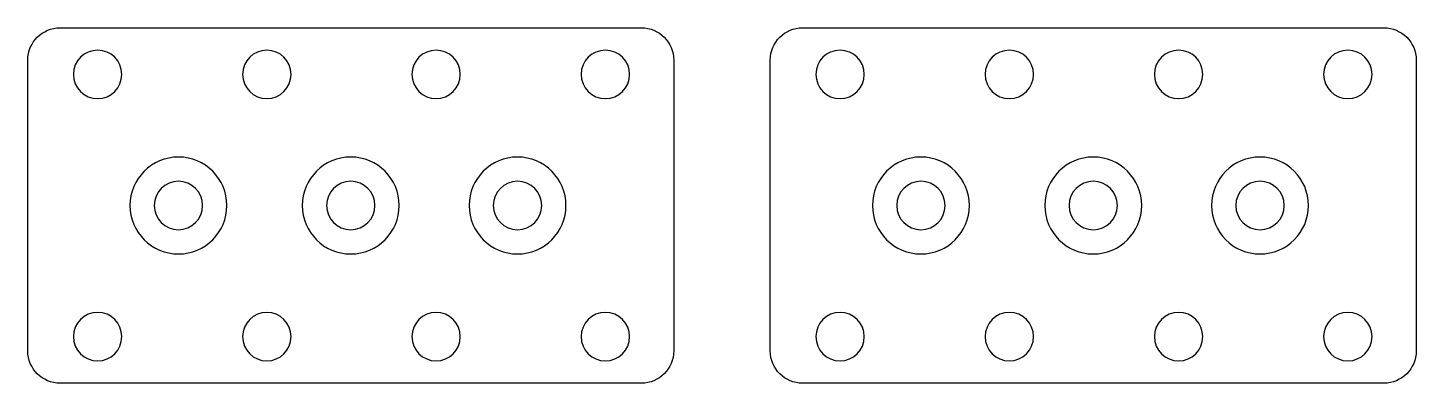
# Model space of a CAD drawing. Extents: x 0 to 86, y 0 to 22.
import ezdxf

# ---------------------------------------------------------------- set-up
doc = ezdxf.new("R2010")
doc.units = 0
doc.layers.add('LAYER_1', color=7, linetype='CONTINUOUS')

# ---------------------------------------------------------------- blocks, each defined once
blk = doc.blocks.new('BLOCK_3')
at = {"layer": 'LAYER_1', "color": 7}
for points in [[(5.823, 2.885), (5.823, 2.057), (5.152, 1.385), (4.324, 1.385), (3.495, 1.385), (2.823, 2.057), (2.823, 2.885), (2.823, 3.714), (3.495, 4.385), (4.324, 4.385), (5.152, 4.385), (5.823, 3.714), (5.823, 2.885)], [(16.305, 2.885), (16.305, 2.057), (15.633, 1.385), (14.805, 1.385), (13.976, 1.385), (13.305, 2.057), (13.305, 2.885), (13.305, 3.714), (13.976, 4.385), (14.805, 4.385), (15.633, 4.385), (16.305, 3.714), (16.305, 2.885)], [(26.786, 2.885), (26.786, 2.057), (26.115, 1.385), (25.286, 1.385), (24.458, 1.385), (23.786, 2.057), (23.786, 2.885), (23.786, 3.714), (24.458, 4.385), (25.286, 4.385), (26.115, 4.385), (26.786, 3.714), (26.786, 2.885)], [(37.268, 2.885), (37.268, 2.057), (36.596, 1.385), (35.768, 1.385), (34.939, 1.385), (34.268, 2.057), (34.268, 2.885), (34.268, 3.714), (34.939, 4.385), (35.768, 4.385), (36.596, 4.385), (37.268, 3.714), (37.268, 2.885)]]:
    blk.add_open_spline(points, degree=3, knots=[0, 0, 0, 0, 1, 1, 1, 2, 2, 2, 3, 3, 3, 4, 4, 4, 4], dxfattribs=at)
blk = doc.blocks.new('BLOCK_2')
at = {"layer": 'LAYER_1', "color": 7}
for points, knots in [([(0, 2), (0, 0.9), (0.9, 0), (2, 0), (2, 0), (38.001, 0), (38.001, 0), (39.101, 0), (40.001, 0.9), (40.001, 2), (40.001, 2), (40.001, 20), (40.001, 20), (40.001, 21.1), (39.101, 22), (38.001, 22), (38.001, 22), (2, 22), (2, 22), (0.9, 22), (0, 21.1), (0, 20), (0, 20), (0, 2), (0, 2)], [0, 0, 0, 0, 1, 1, 1, 2, 2, 2, 3, 3, 3, 4, 4, 4, 5, 5, 5, 6, 6, 6, 7, 7, 7, 8, 8, 8, 8]), ([(5.823, 19.114), (5.823, 18.286), (5.152, 17.614), (4.324, 17.614), (3.495, 17.614), (2.823, 18.286), (2.823, 19.114), (2.823, 19.942), (3.495, 20.614), (4.324, 20.614), (5.152, 20.614), (5.823, 19.942), (5.823, 19.114)], [0, 0, 0, 0, 1, 1, 1, 2, 2, 2, 3, 3, 3, 4, 4, 4, 4]), ([(16.305, 19.114), (16.305, 18.286), (15.633, 17.614), (14.805, 17.614), (13.976, 17.614), (13.305, 18.286), (13.305, 19.114), (13.305, 19.942), (13.976, 20.614), (14.805, 20.614), (15.633, 20.614), (16.305, 19.942), (16.305, 19.114)], [0, 0, 0, 0, 1, 1, 1, 2, 2, 2, 3, 3, 3, 4, 4, 4, 4]), ([(26.786, 19.114), (26.786, 18.286), (26.115, 17.614), (25.286, 17.614), (24.458, 17.614), (23.786, 18.286), (23.786, 19.114), (23.786, 19.942), (24.458, 20.614), (25.286, 20.614), (26.115, 20.614), (26.786, 19.942), (26.786, 19.114)], [0, 0, 0, 0, 1, 1, 1, 2, 2, 2, 3, 3, 3, 4, 4, 4, 4]), ([(37.268, 19.114), (37.268, 18.286), (36.596, 17.614), (35.768, 17.614), (34.939, 17.614), (34.268, 18.286), (34.268, 19.114), (34.268, 19.942), (34.939, 20.614), (35.768, 20.614), (36.596, 20.614), (37.268, 19.942), (37.268, 19.114)], [0, 0, 0, 0, 1, 1, 1, 2, 2, 2, 3, 3, 3, 4, 4, 4, 4])]:
    blk.add_open_spline(points, degree=3, knots=knots, dxfattribs=at)
at = {"layer": 'LAYER_1'}
blk.add_blockref('BLOCK_3', (0, 0), dxfattribs=at)
blk = doc.blocks.new('BLOCK_5')
at = {"layer": 'LAYER_1', "color": 7}
for points in [[(51.802, 2.885), (51.802, 2.057), (51.131, 1.385), (50.302, 1.385), (49.474, 1.385), (48.802, 2.057), (48.802, 2.885), (48.802, 3.713), (49.474, 4.385), (50.302, 4.385), (51.131, 4.385), (51.802, 3.713), (51.802, 2.885)], [(62.284, 2.885), (62.284, 2.057), (61.612, 1.385), (60.784, 1.385), (59.955, 1.385), (59.284, 2.057), (59.284, 2.885), (59.284, 3.713), (59.955, 4.385), (60.784, 4.385), (61.612, 4.385), (62.284, 3.713), (62.284, 2.885)], [(72.765, 2.885), (72.765, 2.057), (72.094, 1.385), (71.265, 1.385), (70.437, 1.385), (69.765, 2.057), (69.765, 2.885), (69.765, 3.713), (70.437, 4.385), (71.265, 4.385), (72.094, 4.385), (72.765, 3.713), (72.765, 2.885)], [(83.247, 2.885), (83.247, 2.057), (82.575, 1.385), (81.747, 1.385), (80.918, 1.385), (80.247, 2.057), (80.247, 2.885), (80.247, 3.713), (80.918, 4.385), (81.747, 4.385), (82.575, 4.385), (83.247, 3.713), (83.247, 2.885)]]:
    blk.add_open_spline(points, degree=3, knots=[0, 0, 0, 0, 1, 1, 1, 2, 2, 2, 3, 3, 3, 4, 4, 4, 4], dxfattribs=at)
blk = doc.blocks.new('BLOCK_4')
at = {"layer": 'LAYER_1', "color": 7}
for points, knots in [([(45.979, 2), (45.979, 0.9), (46.879, 0), (47.979, 0), (47.979, 0), (83.98, 0), (83.98, 0), (85.08, 0), (85.98, 0.9), (85.98, 2), (85.98, 2), (85.98, 20), (85.98, 20), (85.98, 21.1), (85.08, 22), (83.98, 22), (83.98, 22), (47.979, 22), (47.979, 22), (46.879, 22), (45.979, 21.1), (45.979, 20), (45.979, 20), (45.979, 2), (45.979, 2)], [0, 0, 0, 0, 1, 1, 1, 2, 2, 2, 3, 3, 3, 4, 4, 4, 5, 5, 5, 6, 6, 6, 7, 7, 7, 8, 8, 8, 8]), ([(51.802, 19.114), (51.802, 18.286), (51.131, 17.614), (50.302, 17.614), (49.474, 17.614), (48.802, 18.286), (48.802, 19.114), (48.802, 19.942), (49.474, 20.614), (50.302, 20.614), (51.131, 20.614), (51.802, 19.942), (51.802, 19.114)], [0, 0, 0, 0, 1, 1, 1, 2, 2, 2, 3, 3, 3, 4, 4, 4, 4]), ([(62.284, 19.114), (62.284, 18.286), (61.612, 17.614), (60.784, 17.614), (59.955, 17.614), (59.284, 18.286), (59.284, 19.114), (59.284, 19.942), (59.955, 20.614), (60.784, 20.614), (61.612, 20.614), (62.284, 19.942), (62.284, 19.114)], [0, 0, 0, 0, 1, 1, 1, 2, 2, 2, 3, 3, 3, 4, 4, 4, 4]), ([(72.765, 19.114), (72.765, 18.286), (72.094, 17.614), (71.265, 17.614), (70.437, 17.614), (69.765, 18.286), (69.765, 19.114), (69.765, 19.942), (70.437, 20.614), (71.265, 20.614), (72.094, 20.614), (72.765, 19.942), (72.765, 19.114)], [0, 0, 0, 0, 1, 1, 1, 2, 2, 2, 3, 3, 3, 4, 4, 4, 4]), ([(83.247, 19.114), (83.247, 18.286), (82.575, 17.614), (81.747, 17.614), (80.918, 17.614), (80.247, 18.286), (80.247, 19.114), (80.247, 19.942), (80.918, 20.614), (81.747, 20.614), (82.575, 20.614), (83.247, 19.942), (83.247, 19.114)], [0, 0, 0, 0, 1, 1, 1, 2, 2, 2, 3, 3, 3, 4, 4, 4, 4])]:
    blk.add_open_spline(points, degree=3, knots=knots, dxfattribs=at)
at = {"layer": 'LAYER_1'}
blk.add_blockref('BLOCK_5', (0, 0), dxfattribs=at)

msp = doc.modelspace()

# ---------------------------------------------------------------- linework, layer by layer
at = {"layer": 'LAYER_1', "color": 7}
for points in [[(12.33, 11), (12.33, 9.343), (10.986, 8), (9.33, 8), (7.672, 8), (6.33, 9.343), (6.33, 11), (6.33, 12.657), (7.672, 14), (9.33, 14), (10.986, 14), (12.33, 12.657), (12.33, 11)], [(23.001, 11), (23.001, 9.343), (21.657, 8), (20.001, 8), (18.343, 8), (17.001, 9.343), (17.001, 11), (17.001, 12.657), (18.343, 14), (20.001, 14), (21.657, 14), (23.001, 12.657), (23.001, 11)], [(33.329, 11), (33.329, 9.343), (31.985, 8), (30.329, 8), (28.671, 8), (27.329, 9.343), (27.329, 11), (27.329, 12.657), (28.671, 14), (30.329, 14), (31.985, 14), (33.329, 12.657), (33.329, 11)], [(58.309, 11), (58.309, 9.343), (56.965, 8), (55.308, 8), (53.651, 8), (52.308, 9.343), (52.308, 11), (52.308, 12.657), (53.651, 14), (55.308, 14), (56.965, 14), (58.309, 12.657), (58.309, 11)], [(68.979, 11), (68.979, 9.343), (67.636, 8), (65.979, 8), (64.321, 8), (62.979, 9.343), (62.979, 11), (62.979, 12.657), (64.321, 14), (65.979, 14), (67.636, 14), (68.979, 12.657), (68.979, 11)], [(79.308, 11), (79.308, 9.343), (77.964, 8), (76.308, 8), (74.65, 8), (73.308, 9.343), (73.308, 11), (73.308, 12.657), (74.65, 14), (76.308, 14), (77.964, 14), (79.308, 12.657), (79.308, 11)], [(10.83, 11), (10.83, 10.172), (10.158, 9.5), (9.33, 9.5), (8.501, 9.5), (7.83, 10.172), (7.83, 11), (7.83, 11.828), (8.501, 12.5), (9.33, 12.5), (10.158, 12.5), (10.83, 11.828), (10.83, 11)], [(21.5, 11), (21.5, 10.172), (20.829, 9.5), (20.001, 9.5), (19.172, 9.5), (18.501, 10.172), (18.501, 11), (18.501, 11.828), (19.172, 12.5), (20.001, 12.5), (20.829, 12.5), (21.5, 11.828), (21.5, 11)], [(31.829, 11), (31.829, 10.172), (31.157, 9.5), (30.329, 9.5), (29.5, 9.5), (28.829, 10.172), (28.829, 11), (28.829, 11.828), (29.5, 12.5), (30.329, 12.5), (31.157, 12.5), (31.829, 11.828), (31.829, 11)], [(56.808, 11), (56.808, 10.172), (56.137, 9.5), (55.308, 9.5), (54.48, 9.5), (53.808, 10.172), (53.808, 11), (53.808, 11.828), (54.48, 12.5), (55.308, 12.5), (56.137, 12.5), (56.808, 11.828), (56.808, 11)], [(67.479, 11), (67.479, 10.172), (66.807, 9.5), (65.979, 9.5), (65.15, 9.5), (64.479, 10.172), (64.479, 11), (64.479, 11.828), (65.15, 12.5), (65.979, 12.5), (66.807, 12.5), (67.479, 11.828), (67.479, 11)], [(77.808, 11), (77.808, 10.172), (77.136, 9.5), (76.308, 9.5), (75.479, 9.5), (74.808, 10.172), (74.808, 11), (74.808, 11.828), (75.479, 12.5), (76.308, 12.5), (77.136, 12.5), (77.808, 11.828), (77.808, 11)]]:
    msp.add_open_spline(points, degree=3, knots=[0, 0, 0, 0, 1, 1, 1, 2, 2, 2, 3, 3, 3, 4, 4, 4, 4], dxfattribs=at)

# ---------------------------------------------------------------- block references
at = {"layer": 'LAYER_1'}
for name in ['BLOCK_2', 'BLOCK_4']:
    msp.add_blockref(name, (0, 0), dxfattribs=at)

doc.saveas('drawing.dxf')
